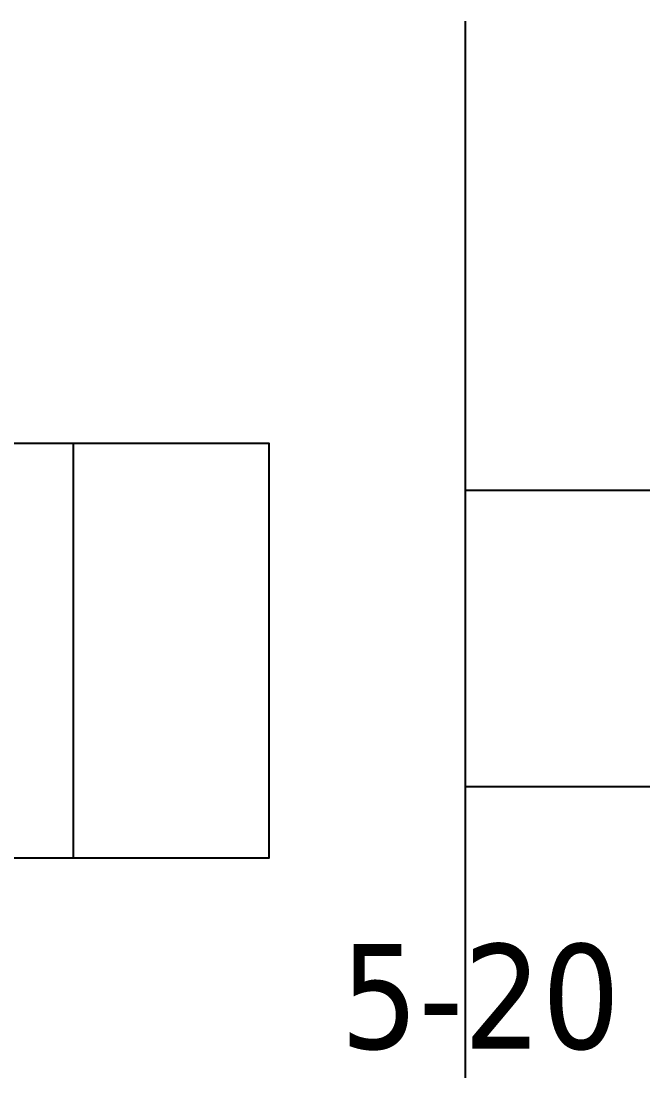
# Model space of a CAD drawing. Extents: x -3 to 123, y 0 to 106.
# Drawn here: x 59.9 to 123, y 0 to 106 of the extents above; entities that cross this region are included whole.
import ezdxf

# ---------------------------------------------------------------- set-up
doc = ezdxf.new("R2010")
doc.units = 0
doc.header["$LTSCALE"] = 0.5
doc.header["$MEASUREMENT"] = 0
doc.linetypes.add('AUSGEZOGEN', pattern=[1000.01, 1000, 0.01])
doc.layers.add('ANSICHTSFENSTER', color=7, linetype='CONTINUOUS', plot=False)
doc.layers.add('TEXT', color=7, linetype='CONTINUOUS')
doc.styles.add('HELV', font='tahoma.ttf')

# ---------------------------------------------------------------- blocks, each defined once
blk = doc.blocks.new('61522')
at = {"layer": 'ANSICHTSFENSTER', "color": 2, "linetype": 'AUSGEZOGEN'}
for p, q in [((104.52, -0.02), (104.52, 105.96)), ((123.02, 58.88), (104.52, 58.88)), ((123.02, 29.18), (104.52, 29.18))]:
    blk.add_line(p, q, dxfattribs=at)

msp = doc.modelspace()

# ---------------------------------------------------------------- linework, layer by layer
at = {"layer": 'ANSICHTSFENSTER', "color": 2, "linetype": 'AUSGEZOGEN'}
msp.add_line((65.1609, 22.0535), (65.1609, 63.6035), dxfattribs=at)
msp.add_lwpolyline([(15.629, 22.0535), (84.7996, 22.0535), (84.7996, 63.6035), (15.629, 63.6035)], close=True, dxfattribs=at)

# ---------------------------------------------------------------- block references
msp.add_blockref('61522', (0, 0), dxfattribs=at)

# ---------------------------------------------------------------- texts
at = {"layer": 'TEXT', "color": 15, "linetype": 'AUSGEZOGEN', "style": 'HELV'}
msp.add_text('5-20', height=10.5, dxfattribs=at).set_placement((91.9384, 2.9099))

doc.saveas('drawing.dxf')
